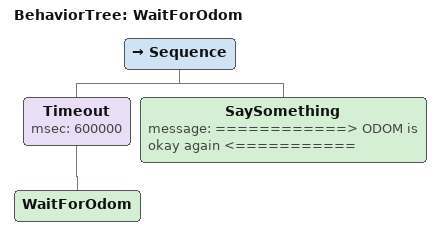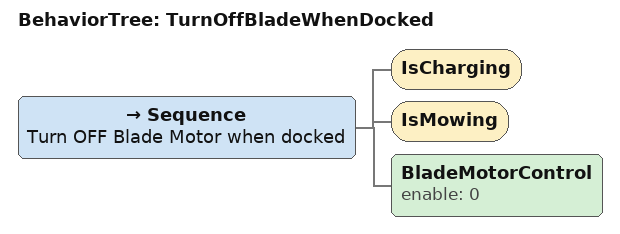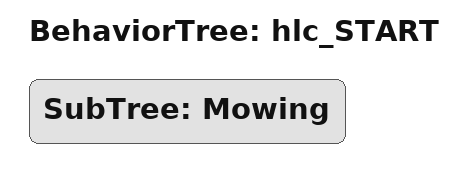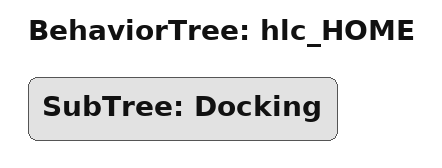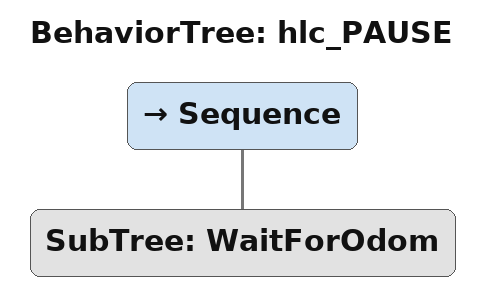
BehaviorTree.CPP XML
<BehaviorTree ID="WaitForOdom">
  <Sequence>
    <Timeout msec="600000">  <!-- Wait for up to 10min to regain /odom (GPS fix)-->
        <WaitForOdom/>
    </Timeout>
    <SaySomething message="============> ODOM is okay again &lt;==========="/>
  </Sequence>
</BehaviorTree>

<BehaviorTree ID="TurnOffBladeWhenDocked">
  <Sequence name="Turn OFF Blade Motor when docked">
    <IsCharging/>
    <IsMowing/>
    <BladeMotorControl enable="0"/>
  </Sequence>
</BehaviorTree>

<BehaviorTree ID="hlc_START">
  <SubTree ID="Mowing"/> <!-- mowing_v1X.X.xml -->
</BehaviorTree>

<BehaviorTree ID="hlc_HOME">
  <SubTree ID="Docking"/> <!-- docking_v1X.X.xml -->
</BehaviorTree>

<BehaviorTree ID="hlc_PAUSE">
  <Sequence>
    <SubTree ID="WaitForOdom"/>
  </Sequence>
</BehaviorTree>
